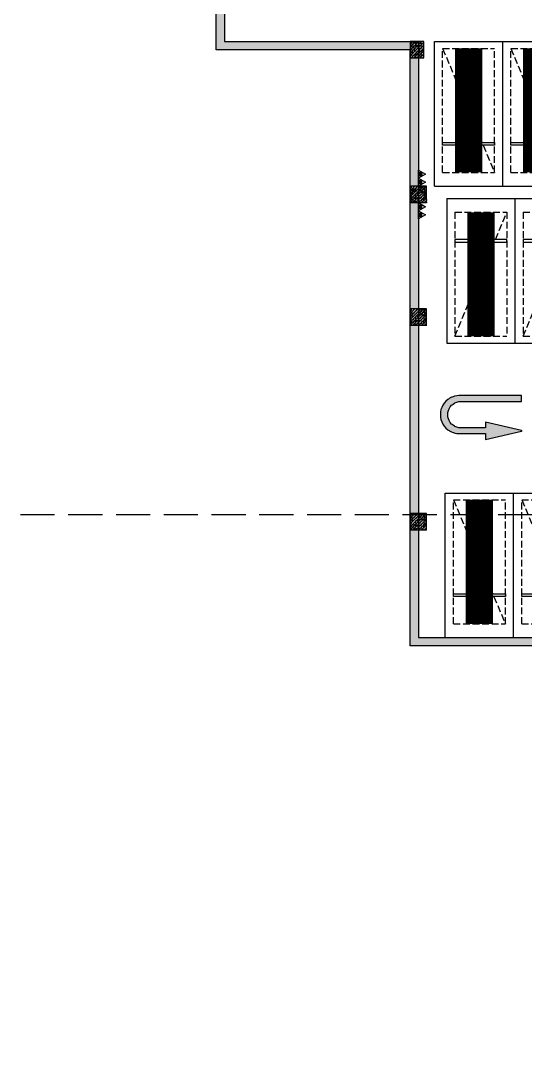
# Model space of a CAD drawing. Extents: x -1338203 to 1886333, y -783476 to 1038610.
# Drawn here: x 615138 to 633641, y 81646 to 119275 of the extents above; entities that cross this region are included whole.
import ezdxf

# ---------------------------------------------------------------- set-up
doc = ezdxf.new("R2010")
doc.units = 0
doc.header["$LTSCALE"] = 1000
doc.header["$MEASUREMENT"] = 0
doc.linetypes.add('$2$DASH', pattern=[0.35, 0.25, -0.1])
doc.linetypes.add('A-001-平面B2$0$__DASH', pattern=[0.35, 0.25, -0.1])
for name, color, linetype in [('$0$DIM_SYMB', 3, 'Continuous'), ('A-001-车位参照B1$0$A-001-车位参照B1$0$0A-P-PKNG-CAR(A)', 43, 'Continuous'), ('A-FIRE', 7, 'Continuous'), ('p-a-regular', 5, 'Continuous'), ('S001地下一墙柱$0$S001地下一墙柱$0$0S-CC-LINE', 52, 'Continuous'), ('S001地下一墙柱$0$S001地下一墙柱$0$0S-CW-HATCH', 251, 'Continuous'), ('S001地下一墙柱$0$S001地下一墙柱$0$0S-CW-HATCH-UP', 251, 'Continuous'), ('S001地下一墙柱$0$S001地下一墙柱$0$0S-CW-LINE', 72, 'Continuous'), ('地面指向箭头', 7, 'Continuous'), ('负一层消火栓$0$0P-EQUIP-FH', 7, 'Continuous')]:
    doc.layers.add(name, color=color, linetype=linetype)
doc.layers.add('A-001-主楼相对位置参照$0$AAD-A-MARK', color=6, linetype='Continuous', plot=False)
doc.layers.add('AAD-A-PROOF', color=30, linetype='Continuous', plot=False)

# ---------------------------------------------------------------- blocks, each defined once
blk = doc.blocks.new('S001地下一墙柱')
at = {"layer": 'S001地下一墙柱$0$S001地下一墙柱$0$0S-CW-HATCH', "ltscale": 0.002}
h = blk.add_hatch(color=256, dxfattribs=at)
h.dxf.hatch_style = 1
h.paths.add_polyline_path([(-118549, -225243), (-130349, -225243), (-130349, -210543), (-136949, -210543), (-136949, -188686), (-144059, -188686), (-144059, -177586), (-143759, -177586), (-143759, -188386), (-136649, -188386), (-136649, -210243), (-130049, -210243), (-130049, -224943), (-118549, -224943)])
at = {"layer": 'S001地下一墙柱$0$S001地下一墙柱$0$0S-CW-HATCH'}
h = blk.add_hatch(color=256, dxfattribs=at)
h.dxf.hatch_style = 1
h.paths.add_polyline_path([(-136449, -188386), (-136949, -188386), (-136949, -188986), (-136449, -188986)])
h = blk.add_hatch(color=256, dxfattribs=at)
h.dxf.hatch_style = 1
h.paths.add_polyline_path([(-136349, -193693), (-136949, -193693), (-136949, -194293), (-136349, -194293)])
h = blk.add_hatch(color=256, dxfattribs=at)
h.dxf.hatch_style = 1
h.paths.add_polyline_path([(-136349, -198193), (-136949, -198193), (-136949, -198793), (-136349, -198793)])
h = blk.add_hatch(color=256, dxfattribs=at)
h.dxf.hatch_style = 1
h.paths.add_polyline_path([(-136349, -205693), (-136949, -205693), (-136949, -206293), (-136349, -206293)])
at = {"layer": 'S001地下一墙柱$0$S001地下一墙柱$0$0S-CW-HATCH-UP', "ltscale": 0.002}
h = blk.add_hatch(dxfattribs=at)
h.set_pattern_fill('钢筋混凝土', color=256, scale=30)
h.set_pattern_definition([(45, (-766365.37, -306889.07), (-53.033009, 53.033009), []), (50, (-766365.37, -306889.07), (215.178055, -18.82564), [22.5, -247.5]), (355, (-766365.37, -306889.07), (-41.6254, 225.65764), [18, -198]), (100.4514, (-766347.44, -306890.64), (173.552815, 206.83186), [19.12206, -210.34263]), (46.1842, (-766365.37, -306829.07), (320.17231, -49.6557), [33.75, -371.25]), (96.6356, (-766338.7, -306833.2), (280.39881, 292.23536), [28.68309, -315.5139]), (351.1842, (-766365.37, -306829.07), (280.39858, 292.23558), [27, -297]), (21, (-766335.37, -306844.07), (179.072116, -120.785667), [22.5, -247.5]), (326, (-766335.37, -306844.07), (72.9946, 217.54501), [18, -198]), (71.4514, (-766320.44, -306854.14), (252.06679, 96.75915), [19.12206, -210.34263]), (37.5, (-766365.37, -306889.07), (3.647957, 99.868156), [0, -195.6, 0, -201, 0, -198.75]), (7.5, (-766365.37, -306889.07), (78.920861, 118.323514), [0, -114.6, 0, -191.1, 0, -75.75]), (327.5, (-766432.27, -306889.07), (160.146731, -6.766462), [0, -75, 0, -234, 0, -310.5]), (317.5, (-766462.27, -306889.07), (174.95585, 30.031495), [0, -97.5, 0, -155.4, 0, -220.5])])
h.paths.add_polyline_path([(-118549, -225243), (-130349, -225243), (-130349, -210543), (-136949, -210543), (-136949, -188686), (-144059, -188686), (-144059, -177586), (-143759, -177586), (-143759, -188386), (-136649, -188386), (-136649, -210243), (-130049, -210243), (-130049, -224943), (-118549, -224943)])
at = {"layer": 'S001地下一墙柱$0$S001地下一墙柱$0$0S-CW-HATCH-UP'}
h = blk.add_hatch(dxfattribs=at)
h.set_pattern_fill('钢筋混凝土', color=256, scale=30)
h.set_pattern_definition([(45, (-104138.03, -179434.16), (-53.03301, 53.03301), []), (50, (-104138.03, -179434.16), (215.1781, -18.8256), [22.5, -247.5]), (355, (-104138.03, -179434.16), (-41.6254, 225.6576), [18, -198]), (100.4514, (-104120.1, -179435.73), (173.5528, 206.8319), [19.122, -210.3426]), (46.1842, (-104138.03, -179374.16), (320.1723, -49.6557), [33.75, -371.25]), (96.6356, (-104111.35, -179378.3), (280.3988, 292.2354), [28.683, -315.514]), (351.1842, (-104138.03, -179374.16), (280.3986, 292.2356), [27, -297]), (21, (-104108.03, -179389.16), (179.0721, -120.7857), [22.5, -247.5]), (326, (-104108.03, -179389.16), (72.9946, 217.545), [18, -198]), (71.4514, (-104093.1, -179399.22), (252.0668, 96.7591), [19.122, -210.3426]), (37.5, (-104138.03, -179434.16), (3.64796, 99.86816), [0, -195.6, 0, -201, 0, -198.75]), (7.5, (-104138.03, -179434.16), (78.92086, 118.3235), [0, -114.6, 0, -191.1, 0, -75.75]), (327.5, (-104204.93, -179434.16), (160.14673, -6.76646), [0, -75, 0, -234, 0, -310.5]), (317.5, (-104234.93, -179434.16), (174.95585, 30.0315), [0, -97.5, 0, -155.4, 0, -220.5])])
h.paths.add_polyline_path([(-136449, -188386), (-136949, -188386), (-136949, -188986), (-136449, -188986)])
h = blk.add_hatch(dxfattribs=at)
h.set_pattern_fill('钢筋混凝土', color=256, scale=30)
h.set_pattern_definition([(45, (-103538.034, -184741.76), (-53.03301, 53.03301), []), (50, (-103538.03, -184741.76), (215.17805, -18.8256), [22.5, -247.5]), (355, (-103538.03, -184741.76), (-41.6254, 225.6576), [18, -198]), (100.4514, (-103520.1, -184743.33), (173.5528, 206.8319), [19.122, -210.3426]), (46.1842, (-103538.03, -184681.76), (320.1723, -49.6557), [33.75, -371.25]), (96.6356, (-103511.35, -184685.9), (280.3988, 292.2354), [28.683, -315.514]), (351.1842, (-103538.03, -184681.76), (280.3986, 292.2356), [27, -297]), (21, (-103508.03, -184696.76), (179.0721, -120.7857), [22.5, -247.5]), (326, (-103508.03, -184696.76), (72.9946, 217.545), [18, -198]), (71.4514, (-103493.11, -184706.83), (252.0668, 96.7591), [19.122, -210.3426]), (37.5, (-103538.034, -184741.76), (3.64796, 99.86816), [0, -195.6, 0, -201, 0, -198.75]), (7.5, (-103538.03, -184741.76), (78.92086, 118.3235), [0, -114.6, 0, -191.1, 0, -75.75]), (327.5, (-103604.93, -184741.76), (160.14673, -6.76646), [0, -75, 0, -234, 0, -310.5]), (317.5, (-103634.93, -184741.76), (174.95585, 30.0315), [0, -97.5, 0, -155.4, 0, -220.5])])
h.paths.add_polyline_path([(-136349, -193693), (-136949, -193693), (-136949, -194293), (-136349, -194293)])
h = blk.add_hatch(dxfattribs=at)
h.set_pattern_fill('钢筋混凝土', color=256, scale=30)
h.set_pattern_definition([(45, (-103538.034, -189241.76), (-53.03301, 53.03301), []), (50, (-103538.03, -189241.76), (215.17805, -18.8256), [22.5, -247.5]), (355, (-103538.03, -189241.76), (-41.6254, 225.6576), [18, -198]), (100.4514, (-103520.1, -189243.33), (173.5528, 206.8319), [19.122, -210.3426]), (46.1842, (-103538.03, -189181.76), (320.1723, -49.6557), [33.75, -371.25]), (96.6356, (-103511.35, -189185.9), (280.3988, 292.2354), [28.683, -315.514]), (351.1842, (-103538.03, -189181.76), (280.3986, 292.2356), [27, -297]), (21, (-103508.03, -189196.76), (179.0721, -120.7857), [22.5, -247.5]), (326, (-103508.03, -189196.76), (72.9946, 217.545), [18, -198]), (71.4514, (-103493.11, -189206.83), (252.0668, 96.7591), [19.122, -210.3426]), (37.5, (-103538.034, -189241.76), (3.64796, 99.86816), [0, -195.6, 0, -201, 0, -198.75]), (7.5, (-103538.03, -189241.76), (78.92086, 118.3235), [0, -114.6, 0, -191.1, 0, -75.75]), (327.5, (-103604.93, -189241.76), (160.14673, -6.76646), [0, -75, 0, -234, 0, -310.5]), (317.5, (-103634.93, -189241.76), (174.95585, 30.0315), [0, -97.5, 0, -155.4, 0, -220.5])])
h.paths.add_polyline_path([(-136349, -198193), (-136949, -198193), (-136949, -198793), (-136349, -198793)])
h = blk.add_hatch(dxfattribs=at)
h.set_pattern_fill('钢筋混凝土', color=256, scale=30)
h.set_pattern_definition([(45, (-103538.034, -196741.76), (-53.03301, 53.03301), []), (50, (-103538.03, -196741.76), (215.17805, -18.8256), [22.5, -247.5]), (355, (-103538.03, -196741.76), (-41.6254, 225.6576), [18, -198]), (100.4514, (-103520.1, -196743.33), (173.5528, 206.8319), [19.122, -210.3426]), (46.1842, (-103538.03, -196681.76), (320.1723, -49.6557), [33.75, -371.25]), (96.6356, (-103511.35, -196685.9), (280.3988, 292.2354), [28.683, -315.514]), (351.1842, (-103538.03, -196681.76), (280.3986, 292.2356), [27, -297]), (21, (-103508.03, -196696.76), (179.0721, -120.7857), [22.5, -247.5]), (326, (-103508.03, -196696.76), (72.9946, 217.545), [18, -198]), (71.4514, (-103493.11, -196706.83), (252.0668, 96.7591), [19.122, -210.3426]), (37.5, (-103538.034, -196741.76), (3.64796, 99.86816), [0, -195.6, 0, -201, 0, -198.75]), (7.5, (-103538.03, -196741.76), (78.92086, 118.3235), [0, -114.6, 0, -191.1, 0, -75.75]), (327.5, (-103604.93, -196741.76), (160.14673, -6.76646), [0, -75, 0, -234, 0, -310.5]), (317.5, (-103634.93, -196741.76), (174.95585, 30.0315), [0, -97.5, 0, -155.4, 0, -220.5])])
h.paths.add_polyline_path([(-136349, -205693), (-136949, -205693), (-136949, -206293), (-136349, -206293)])
at = {"layer": 'S001地下一墙柱$0$S001地下一墙柱$0$0S-CC-LINE'}
for points in [[(-136449, -188386), (-136949, -188386), (-136949, -188986), (-136449, -188986)], [(-136349, -193693), (-136949, -193693), (-136949, -194293), (-136349, -194293)], [(-136349, -198193), (-136949, -198193), (-136949, -198793), (-136349, -198793)], [(-136349, -205693), (-136949, -205693), (-136949, -206293), (-136349, -206293)]]:
    blk.add_lwpolyline(points, close=True, dxfattribs=at)
at = {"layer": 'S001地下一墙柱$0$S001地下一墙柱$0$0S-CW-LINE', "ltscale": 0.002}
blk.add_lwpolyline([(-118549, -225243), (-130349, -225243), (-130349, -210543), (-136949, -210543), (-136949, -188686), (-144059, -188686), (-144059, -177586), (-143759, -177586), (-143759, -188386), (-136649, -188386), (-136649, -210243), (-130049, -210243), (-130049, -224943), (-118549, -224943)], close=True, dxfattribs=at)
blk = doc.blocks.new('负一层消火栓$0$$TwtSys$00000546')
h = blk.add_hatch()
h.set_pattern_fill('ANSI31', color=256, scale=200, style=0)
h.set_pattern_definition([(45, (-38543.802, -6670.83), (-17.67767, 17.67767), [])])
h.paths.add_polyline_path([(-65, 174), (65, 174), (65, 44), (-65, 44)])
for points in [[(0, 344), (-198, 0), (198, 0)], [(-65, 174), (65, 174), (65, 44), (-65, 44)]]:
    blk.add_lwpolyline(points, close=True)
blk = doc.blocks.new('负一层消火栓')
at = {"layer": '负一层消火栓$0$0P-EQUIP-FH', "xscale": -0.75, "yscale": 0.75, "zscale": 0.75, "rotation": 270}
for p in [(-136649, -193247), (-136649, -193545), (-136649, -194442), (-136649, -194740)]:
    blk.add_blockref('负一层消火栓$0$$TwtSys$00000546', p, dxfattribs=at)
blk = doc.blocks.new('剖面位置')
at = {"layer": '$0$DIM_SYMB', "linetype": '$2$DASH', "ltscale": 5}
blk.add_lwpolyline([(-151227, -205737), (127993, -205737)], dxfattribs=at)
blk.add_lwpolyline([(-151227, -205737), (127993, -205737)], dxfattribs=at)
blk = doc.blocks.new('JTDT')
at = {"layer": 'A-FIRE'}
h = blk.add_hatch(color=251, dxfattribs=at)
h.dxf.hatch_style = 1
h.paths.add_polyline_path([(189165, 82916), (189162, 82988), (189159, 82988), (189147, 83060), (189144, 83075), (189126, 83123), (189114, 83162), (189105, 83180), (189081, 83230), (189072, 83245), (189057, 83269), (189036, 83299), (189024, 83317), (189021, 83320), (189021, 83323), (188961, 83389), (188893, 83449), (188818, 83500), (188734, 83542), (188650, 83571), (188561, 83586), (188468, 83592), (188378, 83586), (188288, 83571), (188202, 83542), (188118, 83500), (188043, 83449), (187974, 83389), (187915, 83323), (187915, 83320), (187912, 83317), (187900, 83299), (187882, 83269), (187864, 83245), (187858, 83230), (187831, 83180), (187822, 83162), (187810, 83123), (187795, 83075), (187789, 83060), (187777, 82988), (187771, 82916), (187771, 82895), (187771, 82839), (187771, 81938), (187559, 81938), (187559, 81935), (187867, 80625), (187876, 80592), (187882, 80625), (188190, 81935), (187983, 81935), (187983, 81938), (187983, 82839), (187986, 82895), (187989, 82916), (188007, 82988), (188037, 83060), (188046, 83075), (188076, 83123), (188109, 83162), (188124, 83180), (188184, 83230), (188205, 83245), (188247, 83269), (188318, 83299), (188390, 83317), (188441, 83320), (188468, 83323), (188492, 83320), (188543, 83317), (188615, 83299), (188686, 83269), (188728, 83245), (188749, 83230), (188809, 83180), (188824, 83162), (188857, 83123), (188887, 83075), (188896, 83060), (188926, 82988), (188944, 82916), (188947, 82895), (188949, 82839), (188949, 80625), (189168, 80625), (189168, 82839), (189168, 82895)])
at = {"layer": '地面指向箭头', "color": 251, "linetype": 'Continuous'}
blk.add_lwpolyline([(189165, 82916), (189162, 82988), (189159, 82988), (189147, 83060), (189144, 83075), (189126, 83123), (189114, 83162), (189105, 83180), (189081, 83230), (189072, 83245), (189057, 83269), (189036, 83299), (189024, 83317), (189021, 83320), (189021, 83323), (188961, 83389), (188893, 83449), (188818, 83500), (188734, 83542), (188650, 83571), (188561, 83586), (188468, 83592), (188378, 83586), (188288, 83571), (188202, 83542), (188118, 83500), (188043, 83449), (187974, 83389), (187915, 83323), (187915, 83320), (187912, 83317), (187900, 83299), (187882, 83269), (187864, 83245), (187858, 83230), (187831, 83180), (187822, 83162), (187810, 83123), (187795, 83075), (187789, 83060), (187777, 82988), (187771, 82916), (187771, 82895), (187771, 82839), (187771, 81938), (187559, 81938), (187559, 81935), (187867, 80625), (187876, 80592), (187882, 80625), (188190, 81935), (187983, 81935), (187983, 81938), (187983, 82839), (187986, 82895), (187989, 82916), (188007, 82988), (188037, 83060), (188046, 83075), (188076, 83123), (188109, 83162), (188124, 83180), (188184, 83230), (188205, 83245), (188247, 83269), (188318, 83299), (188390, 83317), (188441, 83320), (188468, 83323), (188492, 83320), (188543, 83317), (188615, 83299), (188686, 83269), (188728, 83245), (188749, 83230), (188809, 83180), (188824, 83162), (188857, 83123), (188887, 83075), (188896, 83060), (188926, 82988), (188944, 82916), (188947, 82895), (188949, 82839), (188949, 80625), (189168, 80625), (189168, 82839), (189168, 82895), (189165, 82916)], dxfattribs=at)
blk = doc.blocks.new('A$C9cb663f1')
at = {"layer": '地面指向箭头', "color": 251, "rotation": 90}
blk.add_blockref('JTDT', (301470, -445409), dxfattribs=at)
blk = doc.blocks.new('A-001-车位参照B1$0$A-001-车位参照B1$0$A-001-车位参照B1$0$A$C55E63F02')
for p, q in [((0, -5300), (0, 0)), ((0, 0), (2500, 0)), ((2500, -5300), (2500, 0)), ((0, -5300), (2500, -5300))]:
    blk.add_line(p, q)
at = {"linetype": 'A-001-平面B2$0$__DASH'}
for p, q in [((300, -250), (2200, -250)), ((300, -4800), (300, -250)), ((2200, -4800), (2200, -250)), ((300, -4800), (2200, -4800))]:
    blk.add_line(p, q, dxfattribs=at)
blk.add_lwpolyline([(300, -250), (2200, -4800)], dxfattribs=at)
blk.add_lwpolyline([(2200, -3800), (300, -3800), (300, -3700), (2200, -3700)], close=True)
at = {"layer": 'p-a-regular', "ltscale": 0.002, "const_width": 1000}
blk.add_lwpolyline([(1250, -250), (1250, -4800)], dxfattribs=at)
blk = doc.blocks.new('A-001-主楼相对位置参照')
at = {"layer": 'A-001-主楼相对位置参照$0$AAD-A-MARK'}
blk.add_lwpolyline([(-136849, -193793), (-136749, -193793), (-136749, -193893), (-136849, -193893)], close=True, dxfattribs=at)

msp = doc.modelspace()

# ---------------------------------------------------------------- block references
at = {"ltscale": 0.002}
for name, p in [('S001地下一墙柱', (766365.4, 306889.1)), ('A-001-主楼相对位置参照', (766365.4, 306889.1)), ('负一层消火栓', (766365.4, 306889.1)), ('A$C9cb663f1', (412646.2, 361761.3))]:
    msp.add_blockref(name, p, dxfattribs=at)
at = {"layer": 'A-001-车位参照B1$0$A-001-车位参照B1$0$0A-P-PKNG-CAR(A)', "ltscale": 0.002}
for p in [(630306.5, 118503.3), (632806.5, 118503.3), (630703.9, 101945.5), (633203.9, 101945.6)]:
    msp.add_blockref('A-001-车位参照B1$0$A-001-车位参照B1$0$A-001-车位参照B1$0$A$C55E63F02', p, dxfattribs=at)
at = {"layer": 'A-001-车位参照B1$0$A-001-车位参照B1$0$0A-P-PKNG-CAR(A)', "ltscale": 0.002, "xscale": -1, "rotation": 180}
for p in [(630756.5, 107445.8), (633256.5, 107445.7)]:
    msp.add_blockref('A-001-车位参照B1$0$A-001-车位参照B1$0$A-001-车位参照B1$0$A$C55E63F02', p, dxfattribs=at)
at = {"layer": 'AAD-A-PROOF'}
msp.add_blockref('剖面位置', (766365.4, 306889.1), dxfattribs=at)

doc.saveas('drawing.dxf')
